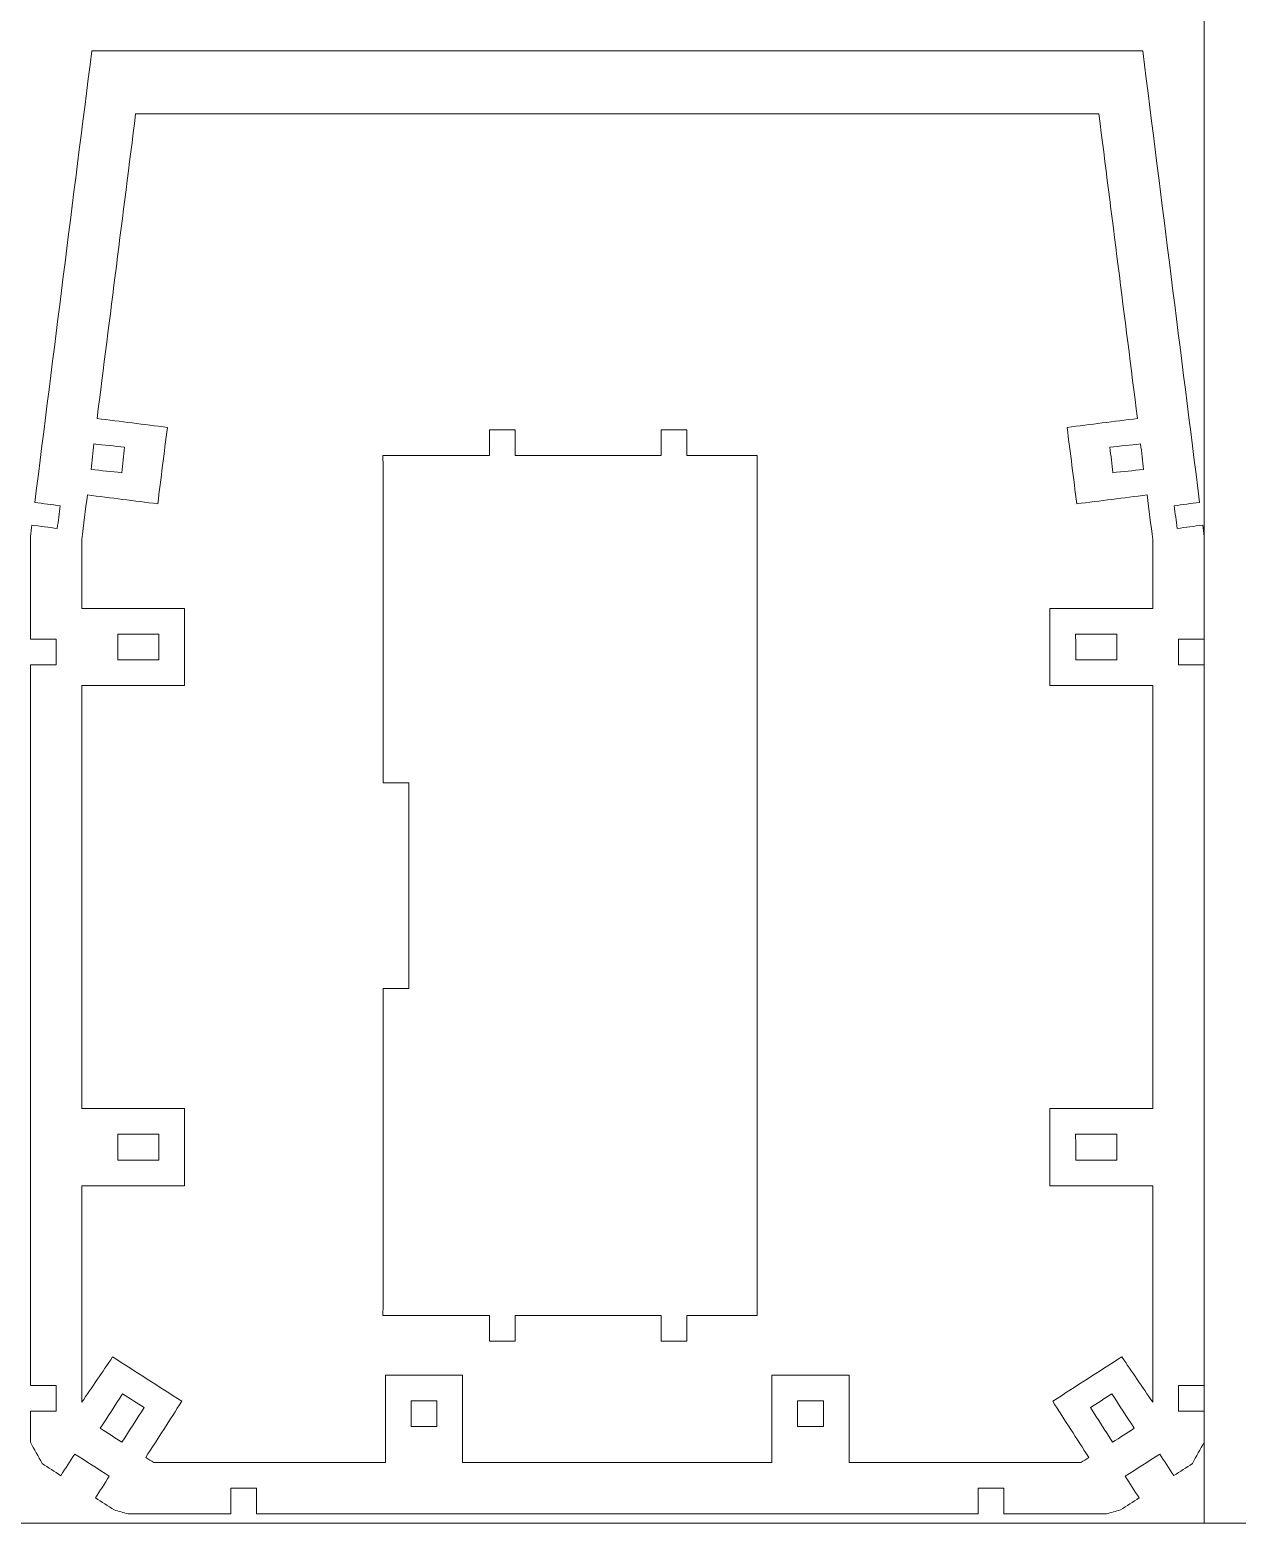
# Model space of a CAD drawing. Header units: centimetres. Extents: x -36.5 to 33.1, y -48.3 to 44.1.
# Drawn here: x -27.4 to -13.31, y -48.34 to -30.9 of the extents above; entities that cross this region are included whole.
import ezdxf

# ---------------------------------------------------------------- set-up
doc = ezdxf.new("R2010")
doc.units = ezdxf.units.CM
doc.header["$MEASUREMENT"] = 0
doc.layers.add('Camada 1', color=7, linetype='Continuous')

msp = doc.modelspace()

# ---------------------------------------------------------------- linework, layer by layer
at = {"layer": 'Camada 1', "color": 2, "lineweight": 20}
for points in [[(-36.4923, -48.3388), (-36.4923, -48.3388), (-13.6923, -48.3388), (-13.6923, -48.3388), (-13.6923, -48.3388), (-13.6923, -48.3388), (-13.6923, -13.5388), (-13.6923, -13.5388), (-13.6923, -13.5388), (-13.6923, -13.5388), (-36.4923, -13.5388), (-36.4923, -13.5388), (-36.4923, -13.5388), (-36.4923, -13.5388), (-36.4923, -48.3388), (-36.4923, -48.3388), (-36.4923, -48.3388), (-36.4923, -48.3388), (-36.4923, -48.3388), (-36.4923, -48.3388)], [(-13.6923, -48.3388), (-13.6923, -48.3388), (9.1077, -48.3388), (9.1077, -48.3388), (9.1077, -48.3388), (9.1077, -48.3388), (9.1077, -13.5388), (9.1077, -13.5388), (9.1077, -13.5388), (9.1077, -13.5388), (-13.6923, -13.5388), (-13.6923, -13.5388), (-13.6923, -13.5388), (-13.6923, -13.5388), (-13.6923, -48.3388), (-13.6923, -48.3388), (-13.6923, -48.3388), (-13.6923, -48.3388), (-13.6923, -48.3388), (-13.6923, -48.3388)]]:
    msp.add_open_spline(points, degree=3, knots=[0, 0, 0, 0, 0.16666667, 0.16666667, 0.16666667, 0.16666667, 0.33333333, 0.33333333, 0.33333333, 0.33333333, 0.5, 0.5, 0.5, 0.5, 0.66666667, 0.66666667, 0.66666667, 0.66666667, 1, 1, 1, 1], dxfattribs=at)
at = {"layer": 'Camada 1', "lineweight": 9}
for points, knots in [([(-14.41121, -31.14675), (-18.49981, -31.14675), (-22.58843, -31.14675), (-26.67703, -31.14675), (-26.67703, -31.14675), (-26.89878, -32.90468), (-27.12054, -34.66259), (-27.34229, -36.42052), (-27.34229, -36.42052), (-27.24317, -36.43375), (-27.14405, -36.44697), (-27.04493, -36.46019), (-27.04493, -36.46019), (-27.05671, -36.54851), (-27.0685, -36.63681), (-27.08028, -36.72514), (-27.08028, -36.72514), (-27.1794, -36.71192), (-27.27852, -36.69869), (-27.37764, -36.68546), (-27.37764, -36.68546), (-27.38321, -36.72959), (-27.38877, -36.77372), (-27.39433, -36.81783), (-27.39433, -36.81783), (-27.39433, -37.21783), (-27.39432, -37.61781), (-27.39432, -38.01778), (-27.39432, -38.01778), (-27.29433, -38.01778), (-27.19433, -38.01778), (-27.09433, -38.01778), (-27.09433, -38.01778), (-27.09433, -38.11778), (-27.09433, -38.21777), (-27.09433, -38.31777), (-27.09433, -38.31777), (-27.19433, -38.31777), (-27.29433, -38.31777), (-27.39432, -38.31777), (-27.39432, -38.31777), (-27.39432, -41.12253), (-27.39432, -43.92729), (-27.39432, -46.73205), (-27.39432, -46.73205), (-27.29433, -46.73205), (-27.19433, -46.73204), (-27.09433, -46.73204), (-27.09433, -46.73204), (-27.09433, -46.83203), (-27.09433, -46.93203), (-27.09433, -47.03203), (-27.09433, -47.03203), (-27.19433, -47.03203), (-27.29433, -47.03203), (-27.39432, -47.03203), (-27.39432, -47.03203), (-27.39431, -47.15203), (-27.3943, -47.27201), (-27.39429, -47.39201), (-27.39429, -47.39201), (-27.34836, -47.47613), (-27.30245, -47.56024), (-27.25653, -47.64436), (-27.25653, -47.64436), (-27.18383, -47.6911), (-27.11112, -47.73783), (-27.03843, -47.78457), (-27.03843, -47.78457), (-26.98435, -47.70046), (-26.93028, -47.61634), (-26.87621, -47.53223), (-26.87621, -47.53223), (-26.74163, -47.61875), (-26.60705, -47.70526), (-26.47247, -47.79178), (-26.47247, -47.79178), (-26.52654, -47.87589), (-26.58061, -47.96001), (-26.63468, -48.04412), (-26.63468, -48.04412), (-26.56199, -48.09086), (-26.48929, -48.13759), (-26.4166, -48.18433), (-26.4166, -48.18433), (-26.36252, -48.2002), (-26.30845, -48.21609), (-26.25438, -48.23197), (-26.25438, -48.23197), (-25.8544, -48.23197), (-25.45442, -48.23197), (-25.05444, -48.23197), (-25.05444, -48.23197), (-25.05444, -48.13197), (-25.05444, -48.03199), (-25.05444, -47.93199), (-25.05444, -47.93199), (-24.95444, -47.93199), (-24.85445, -47.93199), (-24.75445, -47.93199), (-24.75445, -47.93199), (-24.75445, -48.03199), (-24.75445, -48.13197), (-24.75445, -48.23197), (-24.75445, -48.23197), (-21.94739, -48.23191), (-19.14032, -48.23186), (-16.33326, -48.2318), (-16.33326, -48.2318), (-16.33326, -48.1318), (-16.33326, -48.03182), (-16.33326, -47.93182), (-16.33326, -47.93182), (-16.23326, -47.93182), (-16.13328, -47.93182), (-16.03328, -47.93182), (-16.03328, -47.93182), (-16.03328, -48.03182), (-16.03328, -48.1318), (-16.03328, -48.2318), (-16.03328, -48.2318), (-15.63331, -48.2318), (-15.23333, -48.2318), (-14.83336, -48.2318), (-14.83336, -48.2318), (-14.77928, -48.21591), (-14.72521, -48.20003), (-14.67114, -48.18415), (-14.67114, -48.18415), (-14.59844, -48.13742), (-14.52575, -48.09068), (-14.45305, -48.04395), (-14.45305, -48.04395), (-14.50712, -47.95984), (-14.5612, -47.87572), (-14.61527, -47.79161), (-14.61527, -47.79161), (-14.48069, -47.70509), (-14.34611, -47.61859), (-14.21153, -47.53207), (-14.21153, -47.53207), (-14.15746, -47.61617), (-14.10338, -47.70029), (-14.04931, -47.7844), (-14.04931, -47.7844), (-13.97662, -47.73766), (-13.90392, -47.69093), (-13.83122, -47.64419), (-13.83122, -47.64419), (-13.7853, -47.56007), (-13.73939, -47.47597), (-13.69346, -47.39185), (-13.69346, -47.39185), (-13.69345, -47.27186), (-13.69344, -47.15186), (-13.69343, -47.03187), (-13.69343, -47.03187), (-13.79342, -47.03187), (-13.89342, -47.03186), (-13.99342, -47.03186), (-13.99342, -47.03186), (-13.99342, -46.93186), (-13.99342, -46.83188), (-13.99342, -46.73188), (-13.99342, -46.73188), (-13.89342, -46.73188), (-13.79342, -46.73189), (-13.69343, -46.73189), (-13.69343, -46.73189), (-13.69343, -43.92716), (-13.69344, -41.12243), (-13.69344, -38.3177), (-13.69344, -38.3177), (-13.79344, -38.3177), (-13.89342, -38.3177), (-13.99342, -38.3177), (-13.99342, -38.3177), (-13.99342, -38.2177), (-13.99342, -38.11772), (-13.99342, -38.01772), (-13.99342, -38.01772), (-13.89342, -38.01772), (-13.79344, -38.01772), (-13.69344, -38.01772), (-13.69344, -38.01772), (-13.69344, -37.61773), (-13.69343, -37.21777), (-13.69343, -36.81778), (-13.69343, -36.81778), (-13.69932, -36.77366), (-13.7052, -36.72955), (-13.71109, -36.68542), (-13.71109, -36.68542), (-13.81021, -36.69863), (-13.90932, -36.71187), (-14.00844, -36.72509), (-14.00844, -36.72509), (-14.02022, -36.63677), (-14.03201, -36.54845), (-14.04379, -36.46012), (-14.04379, -36.46012), (-13.94467, -36.44691), (-13.84555, -36.43369), (-13.74643, -36.42046), (-13.74643, -36.42046), (-13.96802, -34.66256), (-14.18962, -32.90465), (-14.41121, -31.14675)], [0, 0, 0, 0, 0.01886792, 0.01886792, 0.01886792, 0.01886792, 0.03773585, 0.03773585, 0.03773585, 0.03773585, 0.05660377, 0.05660377, 0.05660377, 0.05660377, 0.0754717, 0.0754717, 0.0754717, 0.0754717, 0.09433962, 0.09433962, 0.09433962, 0.09433962, 0.11320755, 0.11320755, 0.11320755, 0.11320755, 0.13207547, 0.13207547, 0.13207547, 0.13207547, 0.1509434, 0.1509434, 0.1509434, 0.1509434, 0.16981132, 0.16981132, 0.16981132, 0.16981132, 0.18867925, 0.18867925, 0.18867925, 0.18867925, 0.20754717, 0.20754717, 0.20754717, 0.20754717, 0.22641509, 0.22641509, 0.22641509, 0.22641509, 0.24528302, 0.24528302, 0.24528302, 0.24528302, 0.26415094, 0.26415094, 0.26415094, 0.26415094, 0.28301887, 0.28301887, 0.28301887, 0.28301887, 0.30188679, 0.30188679, 0.30188679, 0.30188679, 0.32075472, 0.32075472, 0.32075472, 0.32075472, 0.33962264, 0.33962264, 0.33962264, 0.33962264, 0.35849057, 0.35849057, 0.35849057, 0.35849057, 0.37735849, 0.37735849, 0.37735849, 0.37735849, 0.39622642, 0.39622642, 0.39622642, 0.39622642, 0.41509434, 0.41509434, 0.41509434, 0.41509434, 0.43396226, 0.43396226, 0.43396226, 0.43396226, 0.45283019, 0.45283019, 0.45283019, 0.45283019, 0.47169811, 0.47169811, 0.47169811, 0.47169811, 0.49056604, 0.49056604, 0.49056604, 0.49056604, 0.50943396, 0.50943396, 0.50943396, 0.50943396, 0.52830189, 0.52830189, 0.52830189, 0.52830189, 0.54716981, 0.54716981, 0.54716981, 0.54716981, 0.56603774, 0.56603774, 0.56603774, 0.56603774, 0.58490566, 0.58490566, 0.58490566, 0.58490566, 0.60377358, 0.60377358, 0.60377358, 0.60377358, 0.62264151, 0.62264151, 0.62264151, 0.62264151, 0.64150943, 0.64150943, 0.64150943, 0.64150943, 0.66037736, 0.66037736, 0.66037736, 0.66037736, 0.67924528, 0.67924528, 0.67924528, 0.67924528, 0.69811321, 0.69811321, 0.69811321, 0.69811321, 0.71698113, 0.71698113, 0.71698113, 0.71698113, 0.73584906, 0.73584906, 0.73584906, 0.73584906, 0.75471698, 0.75471698, 0.75471698, 0.75471698, 0.77358491, 0.77358491, 0.77358491, 0.77358491, 0.79245283, 0.79245283, 0.79245283, 0.79245283, 0.81132075, 0.81132075, 0.81132075, 0.81132075, 0.83018868, 0.83018868, 0.83018868, 0.83018868, 0.8490566, 0.8490566, 0.8490566, 0.8490566, 0.86792453, 0.86792453, 0.86792453, 0.86792453, 0.88679245, 0.88679245, 0.88679245, 0.88679245, 0.90566038, 0.90566038, 0.90566038, 0.90566038, 0.9245283, 0.9245283, 0.9245283, 0.9245283, 0.94339623, 0.94339623, 0.94339623, 0.94339623, 0.96226415, 0.96226415, 0.96226415, 0.96226415, 1, 1, 1, 1]), ([(-14.47248, -35.44034), (-14.7461, -35.47496), (-15.01973, -35.50959), (-15.29335, -35.54421), (-15.29335, -35.54421), (-15.2557, -35.84182), (-15.21803, -36.13946), (-15.18037, -36.43709), (-15.18037, -36.43709), (-14.90675, -36.40246), (-14.63312, -36.36783), (-14.3595, -36.33321), (-14.3595, -36.33321), (-14.33747, -36.50734), (-14.31542, -36.68146), (-14.29339, -36.85559), (-14.29339, -36.85559), (-14.29339, -37.12346), (-14.29339, -37.39133), (-14.29339, -37.6592), (-14.29339, -37.6592), (-14.69336, -37.6592), (-15.09335, -37.6592), (-15.49332, -37.6592), (-15.49332, -37.6592), (-15.49332, -37.95916), (-15.49332, -38.25916), (-15.49332, -38.55914), (-15.49332, -38.55914), (-15.09335, -38.55914), (-14.69336, -38.55914), (-14.29339, -38.55914), (-14.29339, -38.55914), (-14.29339, -39.60575), (-14.29339, -42.45241), (-14.29339, -43.49902), (-14.29339, -43.49902), (-14.69336, -43.49902), (-15.09335, -43.49902), (-15.49332, -43.49902), (-15.49332, -43.49902), (-15.49333, -43.79895), (-15.49336, -44.09888), (-15.49337, -44.39881), (-15.49337, -44.39881), (-15.09338, -44.39881), (-14.69341, -44.39881), (-14.29343, -44.39881), (-14.29343, -44.39881), (-14.29342, -45.84149), (-14.2934, -45.48415), (-14.29339, -46.92683), (-14.29339, -46.92683), (-14.41368, -46.75024), (-14.53398, -46.57366), (-14.65427, -46.39707), (-14.65427, -46.39707), (-14.9234, -46.5701), (-15.19255, -46.74313), (-15.46169, -46.91615), (-15.46169, -46.91615), (-15.32116, -47.13476), (-15.18061, -47.35335), (-15.04008, -47.57195), (-15.04008, -47.57195), (-15.07114, -47.59191), (-15.10218, -47.61188), (-15.13324, -47.63183), (-15.13324, -47.63183), (-16.03507, -47.63185), (-16.93691, -47.63187), (-17.83874, -47.63188), (-17.83874, -47.63188), (-17.83874, -47.2919), (-17.83874, -46.95193), (-17.83874, -46.61194), (-17.83874, -46.61194), (-18.1387, -46.61192), (-18.43866, -46.61191), (-18.73861, -46.61188), (-18.73861, -46.61188), (-18.73861, -46.95187), (-18.7386, -47.29184), (-18.7386, -47.63182), (-18.7386, -47.63182), (-19.94208, -47.63187), (-21.14556, -47.63193), (-22.34904, -47.63198), (-22.34904, -47.63198), (-22.34904, -47.29199), (-22.34905, -46.95202), (-22.34905, -46.61204), (-22.34905, -46.61204), (-22.64906, -46.61206), (-22.94909, -46.61207), (-23.2491, -46.6121), (-23.2491, -46.6121), (-23.2491, -46.95208), (-23.2491, -47.29207), (-23.2491, -47.63205), (-23.2491, -47.63205), (-24.1509, -47.63204), (-25.0527, -47.63201), (-25.9545, -47.632), (-25.9545, -47.632), (-25.98554, -47.61205), (-26.01659, -47.59208), (-26.04763, -47.57212), (-26.04763, -47.57212), (-25.9071, -47.35352), (-25.76657, -47.13491), (-25.62604, -46.91631), (-25.62604, -46.91631), (-25.89518, -46.74328), (-26.16432, -46.57025), (-26.43347, -46.39723), (-26.43347, -46.39723), (-26.55377, -46.57382), (-26.67406, -46.7504), (-26.79436, -46.92699), (-26.79436, -46.92699), (-26.79438, -46.08427), (-26.7944, -45.24153), (-26.79443, -44.39881), (-26.79443, -44.39881), (-26.39444, -44.39881), (-25.99446, -44.39881), (-25.59448, -44.39881), (-25.59448, -44.39881), (-25.59445, -44.09888), (-25.59444, -43.79894), (-25.59442, -43.49901), (-25.59442, -43.49901), (-25.9944, -43.49901), (-26.39437, -43.49901), (-26.79436, -43.49901), (-26.79436, -43.49901), (-26.79436, -41.85241), (-26.79436, -40.20581), (-26.79436, -38.55921), (-26.79436, -38.55921), (-26.39437, -38.55921), (-25.9944, -38.55921), (-25.59442, -38.55921), (-25.59442, -38.55921), (-25.59442, -38.25922), (-25.59443, -37.95925), (-25.59443, -37.65926), (-25.59443, -37.65926), (-25.99441, -37.65926), (-26.39438, -37.65926), (-26.79437, -37.65926), (-26.79437, -37.65926), (-26.79437, -37.39137), (-26.79437, -37.12352), (-26.79437, -36.85564), (-26.79437, -36.85564), (-26.77234, -36.68152), (-26.75029, -36.50739), (-26.72826, -36.33326), (-26.72826, -36.33326), (-26.45464, -36.36789), (-26.18101, -36.40252), (-25.90739, -36.43714), (-25.90739, -36.43714), (-25.86972, -36.13951), (-25.83206, -35.84188), (-25.7944, -35.54425), (-25.7944, -35.54425), (-26.06802, -35.50963), (-26.34166, -35.47499), (-26.61528, -35.44037), (-26.61528, -35.44037), (-26.46527, -34.25482), (-26.31524, -33.06927), (-26.16523, -31.88372), (-26.16523, -31.88372), (-22.41766, -31.88372), (-18.67009, -31.88371), (-14.92252, -31.88371), (-14.92252, -31.88371), (-14.7725, -33.06925), (-14.62249, -34.2548), (-14.47248, -35.44034)], [0, 0, 0, 0, 0.0212766, 0.0212766, 0.0212766, 0.0212766, 0.04255319, 0.04255319, 0.04255319, 0.04255319, 0.06382979, 0.06382979, 0.06382979, 0.06382979, 0.08510638, 0.08510638, 0.08510638, 0.08510638, 0.10638298, 0.10638298, 0.10638298, 0.10638298, 0.12765957, 0.12765957, 0.12765957, 0.12765957, 0.14893617, 0.14893617, 0.14893617, 0.14893617, 0.17021277, 0.17021277, 0.17021277, 0.17021277, 0.19148936, 0.19148936, 0.19148936, 0.19148936, 0.21276596, 0.21276596, 0.21276596, 0.21276596, 0.23404255, 0.23404255, 0.23404255, 0.23404255, 0.25531915, 0.25531915, 0.25531915, 0.25531915, 0.27659574, 0.27659574, 0.27659574, 0.27659574, 0.29787234, 0.29787234, 0.29787234, 0.29787234, 0.31914894, 0.31914894, 0.31914894, 0.31914894, 0.34042553, 0.34042553, 0.34042553, 0.34042553, 0.36170213, 0.36170213, 0.36170213, 0.36170213, 0.38297872, 0.38297872, 0.38297872, 0.38297872, 0.40425532, 0.40425532, 0.40425532, 0.40425532, 0.42553191, 0.42553191, 0.42553191, 0.42553191, 0.44680851, 0.44680851, 0.44680851, 0.44680851, 0.46808511, 0.46808511, 0.46808511, 0.46808511, 0.4893617, 0.4893617, 0.4893617, 0.4893617, 0.5106383, 0.5106383, 0.5106383, 0.5106383, 0.53191489, 0.53191489, 0.53191489, 0.53191489, 0.55319149, 0.55319149, 0.55319149, 0.55319149, 0.57446809, 0.57446809, 0.57446809, 0.57446809, 0.59574468, 0.59574468, 0.59574468, 0.59574468, 0.61702128, 0.61702128, 0.61702128, 0.61702128, 0.63829787, 0.63829787, 0.63829787, 0.63829787, 0.65957447, 0.65957447, 0.65957447, 0.65957447, 0.68085106, 0.68085106, 0.68085106, 0.68085106, 0.70212766, 0.70212766, 0.70212766, 0.70212766, 0.72340426, 0.72340426, 0.72340426, 0.72340426, 0.74468085, 0.74468085, 0.74468085, 0.74468085, 0.76595745, 0.76595745, 0.76595745, 0.76595745, 0.78723404, 0.78723404, 0.78723404, 0.78723404, 0.80851064, 0.80851064, 0.80851064, 0.80851064, 0.82978723, 0.82978723, 0.82978723, 0.82978723, 0.85106383, 0.85106383, 0.85106383, 0.85106383, 0.87234043, 0.87234043, 0.87234043, 0.87234043, 0.89361702, 0.89361702, 0.89361702, 0.89361702, 0.91489362, 0.91489362, 0.91489362, 0.91489362, 0.93617021, 0.93617021, 0.93617021, 0.93617021, 0.95744681, 0.95744681, 0.95744681, 0.95744681, 1, 1, 1, 1]), ([(-26.65307, -35.73801), (-26.66358, -35.83745), (-26.67409, -35.93689), (-26.6846, -36.03633), (-26.6846, -36.03633), (-26.56528, -36.04895), (-26.44595, -36.06157), (-26.32662, -36.07419), (-26.32662, -36.07419), (-26.31611, -35.97475), (-26.3056, -35.8753), (-26.29508, -35.77586), (-26.29508, -35.77586), (-26.41441, -35.76325), (-26.53374, -35.75062), (-26.65307, -35.73801)], [0, 0, 0, 0, 0.2, 0.2, 0.2, 0.2, 0.4, 0.4, 0.4, 0.4, 0.6, 0.6, 0.6, 0.6, 1, 1, 1, 1]), ([(-21.73504, -46.21569), (-21.83503, -46.21569), (-21.93503, -46.21569), (-22.03502, -46.21569), (-22.03502, -46.21569), (-22.03502, -46.11569), (-22.03502, -46.0157), (-22.03502, -45.9157), (-22.03502, -45.9157), (-22.44941, -45.91564), (-22.8638, -45.91557), (-23.27819, -45.91551), (-23.27819, -45.91551), (-23.27746, -44.5672), (-23.27699, -43.31894), (-23.2768, -42.09544), (-23.2768, -42.09544), (-23.2768, -42.09544), (-22.97647, -42.0956), (-22.97647, -42.0956), (-22.97647, -42.0956), (-22.97647, -41.29563), (-22.97647, -40.49567), (-22.97647, -39.69571), (-22.97647, -39.69571), (-22.97647, -39.69571), (-23.27677, -39.69578), (-23.27677, -39.69578), (-23.27677, -39.69578), (-23.27695, -38.47185), (-23.27741, -37.22323), (-23.27819, -35.8745), (-23.27819, -35.8745), (-22.8638, -35.87444), (-22.44941, -35.87437), (-22.03502, -35.87431), (-22.03502, -35.87431), (-22.03502, -35.77431), (-22.03502, -35.67431), (-22.03502, -35.57432), (-22.03502, -35.57432), (-21.93503, -35.57432), (-21.83503, -35.57432), (-21.73504, -35.57432), (-21.73504, -35.57432), (-21.73504, -35.67431), (-21.73504, -35.77431), (-21.73504, -35.87431), (-21.73504, -35.87431), (-21.16756, -35.87431), (-20.60006, -35.87431), (-20.03258, -35.87431), (-20.03258, -35.87431), (-20.03258, -35.77431), (-20.03258, -35.67431), (-20.03258, -35.57432), (-20.03258, -35.57432), (-19.93259, -35.57432), (-19.83259, -35.57432), (-19.7326, -35.57432), (-19.7326, -35.57432), (-19.7326, -35.67431), (-19.7326, -35.77431), (-19.7326, -35.87431), (-19.7326, -35.87431), (-19.45885, -35.87431), (-19.18511, -35.87431), (-18.91136, -35.87431), (-18.91136, -35.87431), (-18.91136, -39.22144), (-18.91138, -42.56857), (-18.91138, -45.9157), (-18.91138, -45.9157), (-19.18512, -45.9157), (-19.45885, -45.9157), (-19.7326, -45.9157), (-19.7326, -45.9157), (-19.7326, -46.0157), (-19.7326, -46.11569), (-19.7326, -46.21569), (-19.7326, -46.21569), (-19.83259, -46.21569), (-19.93259, -46.21569), (-20.03258, -46.21569), (-20.03258, -46.21569), (-20.03258, -46.11569), (-20.03258, -46.0157), (-20.03258, -45.9157), (-20.03258, -45.9157), (-20.60006, -45.9157), (-21.16756, -45.9157), (-21.73504, -45.9157), (-21.73504, -45.9157), (-21.73504, -46.0157), (-21.73504, -46.11569), (-21.73504, -46.21569)], [0, 0, 0, 0, 0.04, 0.04, 0.04, 0.04, 0.08, 0.08, 0.08, 0.08, 0.12, 0.12, 0.12, 0.12, 0.16, 0.16, 0.16, 0.16, 0.2, 0.2, 0.2, 0.2, 0.24, 0.24, 0.24, 0.24, 0.28, 0.28, 0.28, 0.28, 0.32, 0.32, 0.32, 0.32, 0.36, 0.36, 0.36, 0.36, 0.4, 0.4, 0.4, 0.4, 0.44, 0.44, 0.44, 0.44, 0.48, 0.48, 0.48, 0.48, 0.52, 0.52, 0.52, 0.52, 0.56, 0.56, 0.56, 0.56, 0.6, 0.6, 0.6, 0.6, 0.64, 0.64, 0.64, 0.64, 0.68, 0.68, 0.68, 0.68, 0.72, 0.72, 0.72, 0.72, 0.76, 0.76, 0.76, 0.76, 0.8, 0.8, 0.8, 0.8, 0.84, 0.84, 0.84, 0.84, 0.88, 0.88, 0.88, 0.88, 0.92, 0.92, 0.92, 0.92, 1, 1, 1, 1]), ([(-14.40335, -36.03628), (-14.52268, -36.04889), (-14.642, -36.06152), (-14.76133, -36.07413), (-14.76133, -36.07413), (-14.77184, -35.9747), (-14.78237, -35.87525), (-14.79288, -35.77582), (-14.79288, -35.77582), (-14.67355, -35.7632), (-14.55422, -35.75059), (-14.4349, -35.73796), (-14.4349, -35.73796), (-14.42438, -35.83741), (-14.41386, -35.93684), (-14.40335, -36.03628)], [0, 0, 0, 0, 0.2, 0.2, 0.2, 0.2, 0.4, 0.4, 0.4, 0.4, 0.6, 0.6, 0.6, 0.6, 1, 1, 1, 1]), ([(-26.37454, -38.25922), (-26.37454, -38.15924), (-26.37454, -38.05924), (-26.37454, -37.95925), (-26.37454, -37.95925), (-26.21454, -37.95925), (-26.05456, -37.95925), (-25.89456, -37.95925), (-25.89456, -37.95925), (-25.89456, -38.05924), (-25.89456, -38.15924), (-25.89456, -38.25922), (-25.89456, -38.25922), (-26.05456, -38.25922), (-26.21454, -38.25922), (-26.37454, -38.25922)], [0, 0, 0, 0, 0.2, 0.2, 0.2, 0.2, 0.4, 0.4, 0.4, 0.4, 0.6, 0.6, 0.6, 0.6, 1, 1, 1, 1]), ([(-15.19348, -38.25916), (-15.03348, -38.25916), (-14.8735, -38.25916), (-14.7135, -38.25916), (-14.7135, -38.25916), (-14.7135, -38.15917), (-14.71351, -38.05917), (-14.71351, -37.95916), (-14.71351, -37.95916), (-14.87351, -37.95916), (-15.03349, -37.95916), (-15.19349, -37.95916), (-15.19349, -37.95916), (-15.19349, -38.05917), (-15.19348, -38.15917), (-15.19348, -38.25916)], [0, 0, 0, 0, 0.2, 0.2, 0.2, 0.2, 0.4, 0.4, 0.4, 0.4, 0.6, 0.6, 0.6, 0.6, 1, 1, 1, 1]), ([(-25.89456, -43.79906), (-25.89456, -43.89905), (-25.89455, -43.99905), (-25.89455, -44.09905), (-25.89455, -44.09905), (-26.05454, -44.09905), (-26.21453, -44.09905), (-26.37452, -44.09905), (-26.37452, -44.09905), (-26.37452, -43.99905), (-26.37454, -43.89905), (-26.37454, -43.79906), (-26.37454, -43.79906), (-26.21454, -43.79906), (-26.05456, -43.79906), (-25.89456, -43.79906)], [0, 0, 0, 0, 0.2, 0.2, 0.2, 0.2, 0.4, 0.4, 0.4, 0.4, 0.6, 0.6, 0.6, 0.6, 1, 1, 1, 1]), ([(-14.71351, -43.79906), (-14.87351, -43.79906), (-15.03349, -43.79906), (-15.19349, -43.79906), (-15.19349, -43.79906), (-15.19349, -43.89905), (-15.19348, -43.99904), (-15.19348, -44.09903), (-15.19348, -44.09903), (-15.03348, -44.09903), (-14.8735, -44.09903), (-14.7135, -44.09903), (-14.7135, -44.09903), (-14.7135, -43.99904), (-14.71351, -43.89905), (-14.71351, -43.79906)], [0, 0, 0, 0, 0.2, 0.2, 0.2, 0.2, 0.4, 0.4, 0.4, 0.4, 0.6, 0.6, 0.6, 0.6, 1, 1, 1, 1]), ([(-26.3254, -47.39396), (-26.4095, -47.33987), (-26.49361, -47.28579), (-26.57772, -47.23171), (-26.57772, -47.23171), (-26.49119, -47.09714), (-26.40464, -46.96257), (-26.31811, -46.828), (-26.31811, -46.828), (-26.234, -46.88209), (-26.14991, -46.93617), (-26.0658, -46.99025), (-26.0658, -46.99025), (-26.15233, -47.12482), (-26.23886, -47.25939), (-26.3254, -47.39396)], [0, 0, 0, 0, 0.2, 0.2, 0.2, 0.2, 0.4, 0.4, 0.4, 0.4, 0.6, 0.6, 0.6, 0.6, 1, 1, 1, 1]), ([(-15.02197, -46.9901), (-14.93543, -47.12467), (-14.8489, -47.25922), (-14.76235, -47.39379), (-14.76235, -47.39379), (-14.67824, -47.33971), (-14.59415, -47.28562), (-14.51004, -47.23154), (-14.51004, -47.23154), (-14.59658, -47.09697), (-14.68312, -46.96241), (-14.76966, -46.82785), (-14.76966, -46.82785), (-14.85377, -46.88193), (-14.93786, -46.93601), (-15.02197, -46.9901)], [0, 0, 0, 0, 0.2, 0.2, 0.2, 0.2, 0.4, 0.4, 0.4, 0.4, 0.6, 0.6, 0.6, 0.6, 1, 1, 1, 1]), ([(-22.94909, -46.91207), (-22.84909, -46.91207), (-22.7491, -46.91207), (-22.6491, -46.91207), (-22.6491, -46.91207), (-22.6491, -47.01207), (-22.6491, -47.11207), (-22.6491, -47.21206), (-22.6491, -47.21206), (-22.7491, -47.21206), (-22.84908, -47.21206), (-22.94908, -47.21206), (-22.94908, -47.21206), (-22.94908, -47.11207), (-22.94909, -47.01207), (-22.94909, -46.91207)], [0, 0, 0, 0, 0.2, 0.2, 0.2, 0.2, 0.4, 0.4, 0.4, 0.4, 0.6, 0.6, 0.6, 0.6, 1, 1, 1, 1]), ([(-18.13864, -47.21189), (-18.13864, -47.1119), (-18.13865, -47.01191), (-18.13865, -46.91192), (-18.13865, -46.91192), (-18.23864, -46.91192), (-18.33863, -46.91192), (-18.43862, -46.91192), (-18.43862, -46.91192), (-18.43862, -47.01191), (-18.43862, -47.11191), (-18.43862, -47.21191), (-18.43862, -47.21191), (-18.33863, -47.21191), (-18.23863, -47.21189), (-18.13864, -47.21189)], [0, 0, 0, 0, 0.2, 0.2, 0.2, 0.2, 0.4, 0.4, 0.4, 0.4, 0.6, 0.6, 0.6, 0.6, 1, 1, 1, 1])]:
    msp.add_open_spline(points, degree=3, knots=knots, dxfattribs=at)

doc.saveas('drawing.dxf')
